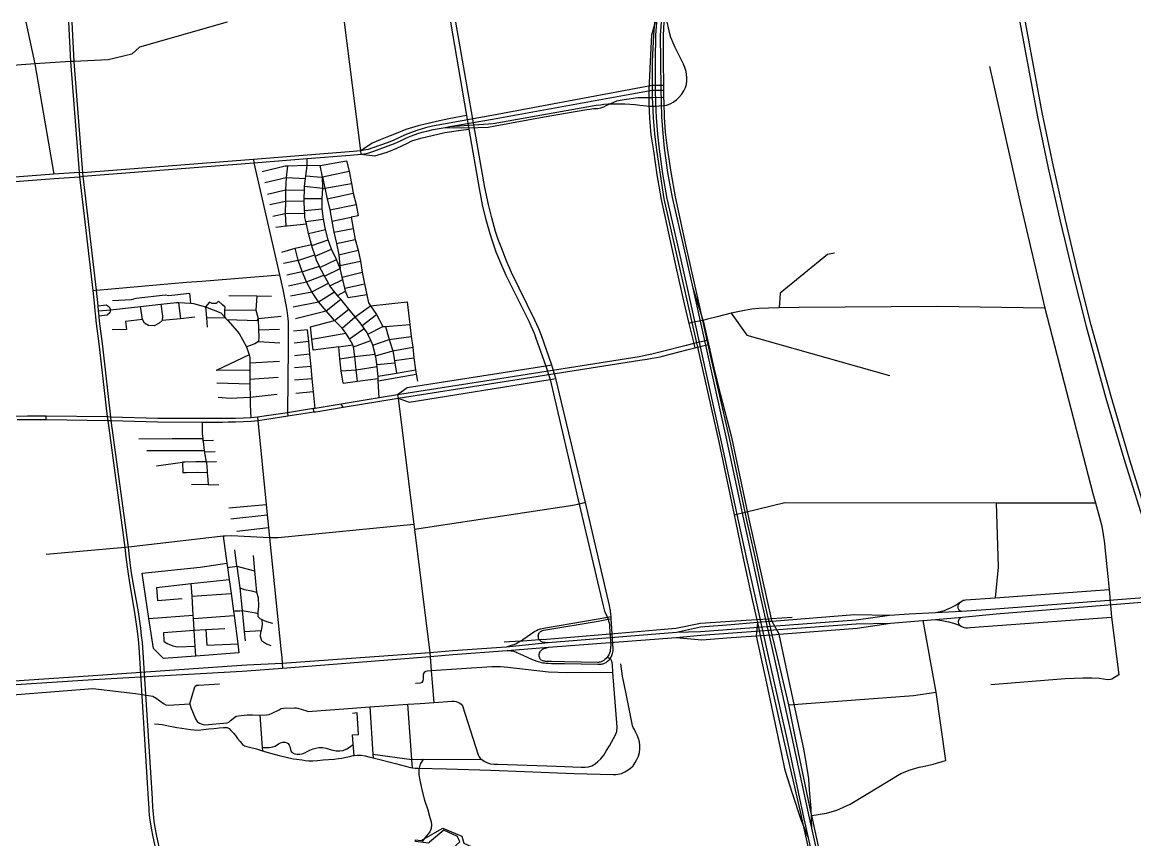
# Model space of a CAD drawing. Header units: inches. Extents: x 13425740 to 13433220, y 3664371 to 3668871.
# Drawn here: x 13428826 to 13431708, y 3666752 to 3668871 of the extents above; entities that cross this region are included whole.
import ezdxf

# ---------------------------------------------------------------- set-up
doc = ezdxf.new("R2010")
doc.units = ezdxf.units.IN
doc.header["$MEASUREMENT"] = 0

msp = doc.modelspace()

# ---------------------------------------------------------------- linework, layer by layer
for points in [[(13428835.9, 3668870.6), (13428858.7, 3668763.1), (13428908, 3668476.9)], [(13428946.2, 3668870.6), (13428951.6, 3668768.5), (13428973.5, 3668481.5), (13428974.3, 3668470.1)], [(13428984.5, 3668471.7), (13428983.7, 3668480.8), (13428960.7, 3668769.1), (13428955.4, 3668870.6)], [(13429357.4, 3668870.6), (13429130.4, 3668805.7), (13429110.4, 3668788.1), (13429049.2, 3668773.4), (13428960.7, 3668769.1)], [(13429704.5, 3668528.6), (13429703.3, 3668537.1), (13429661.5, 3668870.6)], [(13429935.5, 3668870.6), (13429977, 3668629.3), (13429983.2, 3668593.6), (13430009.7, 3668439.7), (13430018.7, 3668393.6), (13430027.1, 3668359.7), (13430037.5, 3668323.1), (13430043.3, 3668304.6), (13430053.4, 3668275.8), (13430065, 3668247.2), (13430079.3, 3668215.5), (13430139.7, 3668094), (13430144, 3668084.4), (13430148.3, 3668074.1), (13430152, 3668064.7), (13430155.8, 3668054.6), (13430182.3, 3667979.4), (13430193.5, 3667944.9), (13430269, 3667622.2), (13430330.8, 3667358.9), (13430333.6, 3667347.9), (13430334.9, 3667344.3), (13430336.2, 3667341.2), (13430342.2, 3667328.2)], [(13430351.6, 3667329.7), (13430351, 3667338.6), (13430350.5, 3667343.1), (13430349.9, 3667346.3), (13430349.4, 3667349.2), (13430347.2, 3667359.4), (13430285.3, 3667626.6), (13430208.6, 3667947.5), (13430198.1, 3667981.7), (13430171, 3668058.9), (13430164.1, 3668075.9), (13430153.7, 3668098.5), (13430093.7, 3668221.9), (13430079.9, 3668253.9), (13430069.3, 3668281.9), (13430059.2, 3668307.9), (13430052.5, 3668328.8), (13430042.5, 3668364.2), (13430034.1, 3668398.7), (13430024.8, 3668442.1), (13429949.2, 3668870.6)], [(13430465.7, 3668870.6), (13430456.4, 3668837.3)], [(13430463.9, 3668870.6), (13430461.8, 3668837.4), (13430458.4, 3668769.4), (13430458.1, 3668706.7), (13430458.1, 3668694.8), (13430458.4, 3668675.7), (13430458.7, 3668659.8), (13430460.5, 3668623.3), (13430464.4, 3668581.1), (13430469.6, 3668539.2), (13430478.8, 3668476.5), (13430488.2, 3668413.4), (13430549.5, 3668142.8), (13430561, 3668092.3), (13430572.8, 3668040.1), (13430575.1, 3668028.9), (13430581.1, 3668002.3), (13430630.4, 3667783.8), (13430670.6, 3667594), (13430674.6, 3667574), (13430694.4, 3667477.6), (13430717.2, 3667374.9), (13430729.1, 3667322.2), (13430730.7, 3667315.2), (13430737.8, 3667281.9), (13430751.9, 3667218.9), (13430798.5, 3667012.2), (13430842.7, 3666818), (13430844.5, 3666809.6)], [(13430469.5, 3668870.6), (13430467, 3668837.4), (13430465.4, 3668772.1), (13430465.5, 3668696.7), (13430466.6, 3668662.2), (13430468.2, 3668623.9), (13430471.7, 3668581), (13430476.1, 3668541.7), (13430484.9, 3668477.5), (13430496.1, 3668414.1), (13430526, 3668282), (13430549.9, 3668178.4), (13430636.6, 3667783.8), (13430682, 3667575.1), (13430702.2, 3667480.5), (13430725.3, 3667376.9), (13430759.8, 3667220.1), (13430806.6, 3667014), (13430851.2, 3666806.4), (13430861.8, 3666757), (13430968.7, 3666276.9), (13431037.5, 3665960.3), (13431098.4, 3665655.9)], [(13431109.5, 3665658.8), (13430991.9, 3666242.6), (13430984.2, 3666277.4), (13430871.8, 3666782.2), (13430865.8, 3666809.6), (13430820.3, 3667017.2), (13430774.9, 3667223.5), (13430739.4, 3667380), (13430716.9, 3667483.4), (13430696.6, 3667578.8), (13430651.6, 3667788.3), (13430564.2, 3668181.4), (13430540.5, 3668285.4), (13430510.3, 3668416.8), (13430498.8, 3668481), (13430490.2, 3668544.3), (13430486.6, 3668582.3), (13430483.4, 3668625.8), (13430482.4, 3668663.2), (13430481.4, 3668697.1), (13430480.5, 3668770.9), (13430480, 3668837.5), (13430482.1, 3668870.6)], [(13430871.2, 3666815.5), (13430870.5, 3666817.4), (13430828.1, 3667019.6), (13430812.1, 3667101.7), (13430782.3, 3667226), (13430769, 3667283.8), (13430761.1, 3667317.6), (13430759.6, 3667324.2), (13430746.8, 3667381.4), (13430724.6, 3667485.3), (13430703.5, 3667580.3), (13430699.3, 3667600.8), (13430659, 3667789.5), (13430609.4, 3668007.6), (13430603.1, 3668035.2), (13430600.5, 3668046.2), (13430588.9, 3668098.2), (13430577.7, 3668148.6), (13430547.2, 3668286.5), (13430518.5, 3668418.3), (13430507.2, 3668482), (13430497.6, 3668544.7), (13430492.6, 3668585.9), (13430490.3, 3668624.6), (13430488.7, 3668663.7), (13430488.6, 3668676.6), (13430488.4, 3668695), (13430488.2, 3668707), (13430487.3, 3668771), (13430487.5, 3668837.5), (13430489.1, 3668870.6)], [(13430547.2, 3668734.9), (13430545.9, 3668743), (13430542.7, 3668753.7), (13430539.4, 3668762.2), (13430517.8, 3668805.4), (13430512.1, 3668817.5), (13430506.6, 3668831.1), (13430502.6, 3668844), (13430499.1, 3668860), (13430497.2, 3668870.6)], [(13431410.5, 3668870.6), (13431455.7, 3668625.8)], [(13431468.4, 3668636.3), (13431424.9, 3668870.6)], [(13430456.4, 3668837.3), (13430452.9, 3668769.1), (13430449.6, 3668694.6), (13430449.4, 3668658.3), (13430450.8, 3668622), (13430454.9, 3668579), (13430461.1, 3668537.7), (13430469.9, 3668474.8), (13430481.1, 3668411.5), (13430519.7, 3668236.6)], [(13428960.7, 3668769.1), (13428951.6, 3668768.5), (13428858.7, 3668763.1), (13428468.1, 3668733.1), (13428171.3, 3668710.3), (13428100.5, 3668704.8), (13428033.9, 3668699.7), (13427741.3, 3668674.1), (13427731.9, 3668673.3)], [(13431331.6, 3668755.5), (13431412.4, 3668399.6), (13431475.2, 3668129.7), (13431599.8, 3667649.6), (13431606.3, 3667625.2), (13431614.1, 3667596.6)], [(13429933.9, 3668600.4), (13430046.2, 3668608.5), (13430313.3, 3668655.3), (13430324.1, 3668656.9), (13430332.5, 3668658), (13430344.3, 3668659.1), (13430357.8, 3668659.5), (13430369.7, 3668659.4), (13430387.5, 3668658.8), (13430400.9, 3668658), (13430413.9, 3668657.3), (13430426.3, 3668655.8), (13430443.1, 3668653.8), (13430452, 3668653.2), (13430460.4, 3668653), (13430468.2, 3668653.3), (13430476.1, 3668653.6), (13430487, 3668654.5), (13430495, 3668655.9), (13430500.5, 3668657.4), (13430506.2, 3668660.1), (13430512.4, 3668663.6), (13430520.6, 3668669.6), (13430527.5, 3668675.6), (13430533.6, 3668683), (13430540.3, 3668692.7), (13430544.2, 3668701.2), (13430546.5, 3668709.4), (13430547.7, 3668718.9), (13430548, 3668727.6), (13430547.2, 3668734.9)], [(13430402.8, 3668696.7), (13430042.3, 3668629.2), (13429932.3, 3668609.1), (13429889.1, 3668600.9), (13429870.5, 3668596.6), (13429860.1, 3668593.8), (13429848.6, 3668590.2), (13429831.8, 3668584.4)], [(13430488.2, 3668707), (13430458.1, 3668706.7), (13430402.8, 3668696.7)], [(13430405.2, 3668685.5), (13430458.1, 3668694.8), (13430488.4, 3668695)], [(13429921.9, 3668598.1), (13429933.9, 3668600.4), (13430044.2, 3668619.2), (13430405.2, 3668685.5)], [(13430288.6, 3668644.3), (13430296.2, 3668645.6), (13430301.7, 3668646.4), (13430306.9, 3668646.8), (13430313.1, 3668646.8), (13430317.7, 3668647.2), (13430324.8, 3668648.8), (13430332.6, 3668651.3), (13430338.8, 3668654.5), (13430358.7, 3668663.9), (13430366.5, 3668666.7), (13430375.2, 3668668.7), (13430385.2, 3668670.3), (13430421.2, 3668675.8), (13430430.2, 3668676), (13430437.8, 3668675.2), (13430458.4, 3668675.7), (13430488.6, 3668676.6)], [(13429977, 3668629.3), (13429931.3, 3668620.2), (13429899.6, 3668613.4), (13429852, 3668602.6), (13429820.2, 3668593), (13429794.9, 3668582.7), (13429779.3, 3668575.9), (13429753.7, 3668565.8), (13429733, 3668557.2), (13429703.3, 3668537.1)], [(13429921.9, 3668598.1), (13429964.8, 3668596.9), (13430006.8, 3668597.5), (13430033.3, 3668599.1), (13430051.2, 3668602), (13430178.1, 3668625.3), (13430288.6, 3668644.3)], [(13431852, 3667263.2), (13431800.1, 3667411.1), (13431750.2, 3667557.7), (13431694.9, 3667735.8), (13431646.6, 3667901), (13431595, 3668086.1), (13431560.9, 3668223.3), (13431528.3, 3668359), (13431497.3, 3668496.9), (13431468.4, 3668636.3)], [(13431455.7, 3668625.8), (13431483.9, 3668492.8), (13431514.6, 3668355.4), (13431547.5, 3668219), (13431582.3, 3668082), (13431633.4, 3667896.9), (13431682.3, 3667731.7), (13431738.1, 3667553.7), (13431785.4, 3667409.5), (13431838.9, 3667258.7)], [(13429831.8, 3668584.4), (13429818.5, 3668579), (13429802.1, 3668571.3), (13429787.3, 3668564.6), (13429771.5, 3668558.3), (13429734.9, 3668545.2), (13429722.3, 3668541.2), (13429716.3, 3668539.6), (13429703.3, 3668537.1)], [(13429704.5, 3668528.6), (13429740, 3668524.3), (13429771.6, 3668534.2), (13429796.6, 3668544.4), (13429823.9, 3668557.7), (13429835.2, 3668563), (13429858.7, 3668570.4), (13429921.2, 3668584.9), (13429962.4, 3668591), (13429983.2, 3668593.6)], [(13429704.5, 3668528.6), (13429711.8, 3668529.6), (13429717.6, 3668530.6), (13429723.9, 3668532.4), (13429737.1, 3668536.6), (13429774.6, 3668550.1), (13429790.7, 3668556.5), (13429805.8, 3668563.3), (13429822, 3668571), (13429834.9, 3668576.2)], [(13429834.9, 3668576.2), (13429851.3, 3668581.9), (13429862.5, 3668585.4), (13429874.2, 3668588.5), (13429891, 3668592.3), (13429921.9, 3668598.1)], [(13429703.3, 3668537.1), (13429672.8, 3668534.7), (13429564.2, 3668526.4), (13429425.4, 3668514.9), (13428983.7, 3668480.8)], [(13428984.5, 3668471.7), (13429426, 3668506.5), (13429564.5, 3668517.4), (13429675.8, 3668526.2), (13429704.5, 3668528.6)], [(13429425.4, 3668514.9), (13429426, 3668506.5), (13429492.5, 3668216.4), (13429501, 3668178.4), (13429509.1, 3668138.5), (13429511.7, 3668124), (13429513.5, 3668110.3), (13429514.3, 3668102.7), (13429514.9, 3668093.6), (13429515.4, 3668082.4), (13429515.4, 3668070.9), (13429515.2, 3668028.9), (13429513.2, 3667858.8), (13429514.4, 3667850.5)], [(13429751.2, 3667897.2), (13429748.7, 3667941.3), (13429748.3, 3667947.5), (13429747.9, 3667953.2), (13429747.5, 3667959.9), (13429745.4, 3667978.9), (13429744.9, 3667983.5), (13429743.3, 3667998.9), (13429741.3, 3668006.5), (13429740.3, 3668010.2), (13429734.1, 3668033.7), (13429732.9, 3668038.4), (13429729.1, 3668046.4), (13429721.6, 3668062.4), (13429719.9, 3668065.9), (13429712.1, 3668077), (13429706.8, 3668084.5), (13429701.2, 3668092.4), (13429688.9, 3668107.1), (13429672.1, 3668127.3), (13429651.2, 3668152.9), (13429646.6, 3668158.4), (13429643.4, 3668162.4), (13429635.3, 3668172.3), (13429625.3, 3668184.4), (13429623.5, 3668187.7), (13429619.5, 3668194.8), (13429609.7, 3668212.3), (13429607.9, 3668215.6), (13429605.5, 3668219.8), (13429597.6, 3668235.4), (13429596.2, 3668238.2), (13429589.4, 3668251.5), (13429585.2, 3668264.3), (13429584, 3668267.7), (13429577.5, 3668287.4), (13429576.3, 3668291.8), (13429575.6, 3668294.5), (13429568.2, 3668323.1), (13429567.1, 3668327.4), (13429562.4, 3668348), (13429561.1, 3668354.1), (13429558.7, 3668364.3), (13429558, 3668376.3), (13429557.6, 3668383.1), (13429556.2, 3668407.5), (13429556.4, 3668413.6), (13429557.3, 3668435.5), (13429557.7, 3668445.9), (13429560.1, 3668465.5), (13429561, 3668472.8), (13429562.4, 3668484.4), (13429564.5, 3668500), (13429564.5, 3668517.4)], [(13429448, 3668483.7), (13429507.8, 3668498.4), (13429513.5, 3668498.6)], [(13429513.5, 3668498.6), (13429509.9, 3668468.3), (13429508.3, 3668436.1), (13429508.3, 3668406.9), (13429507.3, 3668374.7), (13429509.2, 3668342.8)], [(13429513.5, 3668498.6), (13429564.5, 3668500), (13429597.7, 3668499.5)], [(13429597.7, 3668499.5), (13429666.7, 3668511.8)], [(13429718.8, 3668164.3), (13429670.7, 3668156.2), (13429663.4, 3668173.9), (13429661.6, 3668181.9), (13429656.4, 3668204), (13429655, 3668210.1), (13429649.9, 3668232.4), (13429640.3, 3668256), (13429627.8, 3668282.8), (13429619, 3668306.7), (13429611.8, 3668333.6), (13429606.3, 3668360.2), (13429603.5, 3668387.2), (13429603.2, 3668413.7), (13429604.7, 3668440.6), (13429603.9, 3668469.8), (13429597.7, 3668499.5)], [(13429666.7, 3668511.8), (13429672.9, 3668484.4), (13429679.1, 3668453.2), (13429683.9, 3668427.3), (13429690.9, 3668398.3), (13429696.7, 3668368.8), (13429678.3, 3668365.6), (13429683.2, 3668336.1), (13429688.9, 3668307.5), (13429696.4, 3668280), (13429702.5, 3668251.7), (13429707.1, 3668223.3), (13429713.3, 3668192.9), (13429718.8, 3668164.3)], [(13428983.7, 3668480.8), (13428973.5, 3668481.5), (13428908, 3668476.9), (13428592.1, 3668453), (13428492.5, 3668444.8), (13428354.7, 3668434.3), (13428335.1, 3668433.6), (13428316.3, 3668433), (13428303, 3668432.8), (13428277.7, 3668432.6), (13428255.7, 3668432.8), (13428194.2, 3668433.9), (13428095.3, 3668436.2)], [(13428096.8, 3668424.8), (13428194, 3668422.5), (13428255.5, 3668421.4), (13428277.7, 3668421.2), (13428303.1, 3668421.4), (13428316.6, 3668421.6), (13428335.5, 3668422.2), (13428355.4, 3668422.9), (13428493.4, 3668433.5), (13428593, 3668441.6), (13428908.8, 3668465.5), (13428974.3, 3668470.1), (13428984.5, 3668471.7)], [(13428974.3, 3668470.1), (13428988.3, 3668353.3)], [(13428997.9, 3668354.4), (13428984.5, 3668471.7)], [(13429454.8, 3668455.6), (13429509.9, 3668468.3), (13429560.1, 3668465.5)], [(13429561, 3668472.8), (13429601.9, 3668469.3), (13429603.9, 3668469.8), (13429672.9, 3668484.4)], [(13429603.9, 3668469.8), (13429610.3, 3668440.7), (13429616.1, 3668412.8), (13429623.1, 3668384.2), (13429628.1, 3668355.1), (13429633.3, 3668327), (13429640.3, 3668297.1), (13429646, 3668268.2), (13429649.4, 3668240.7), (13429649.9, 3668232.4)], [(13429461.5, 3668424.9), (13429508.3, 3668436.1), (13429557.3, 3668435.5)], [(13429557.7, 3668445.9), (13429604.7, 3668440.6), (13429607.6, 3668440.2), (13429610.3, 3668440.7), (13429679.1, 3668453.2)], [(13429616.1, 3668412.8), (13429683.9, 3668427.3)], [(13429467.8, 3668398.4), (13429508.3, 3668406.9), (13429556.2, 3668407.5)], [(13429556.4, 3668413.6), (13429603.2, 3668413.7)], [(13429623.1, 3668384.2), (13429690.9, 3668398.3)], [(13429475.6, 3668368.2), (13429507.3, 3668374.7), (13429558, 3668376.3)], [(13429557.6, 3668383.1), (13429603.5, 3668387.2)], [(13428988.3, 3668353.3), (13428993.3, 3668308.3)], [(13429002.8, 3668309.3), (13428997.9, 3668354.4)], [(13429483.4, 3668339.7), (13429509.2, 3668342.8)], [(13429509.2, 3668342.8), (13429513, 3668343), (13429562.4, 3668348)], [(13429561.1, 3668354.1), (13429606.3, 3668360.2)], [(13429628.1, 3668355.1), (13429678.3, 3668365.6)], [(13429568.2, 3668323.1), (13429611.8, 3668333.6)], [(13429633.3, 3668327), (13429683.2, 3668336.1)], [(13428993.3, 3668308.3), (13429009.5, 3668175.6), (13429013.5, 3668135.3), (13429014.8, 3668121.9), (13429016.1, 3668108.3), (13429017.3, 3668096.7), (13429025, 3668037.4), (13429026.9, 3668022.4), (13429046.4, 3667848), (13429047.7, 3667838.7)], [(13429056.9, 3667838.6), (13429055.6, 3667847.7), (13429036.1, 3668023.5), (13429034.4, 3668038.1), (13429026.7, 3668096.1), (13429025.3, 3668109.3), (13429024, 3668122.8), (13429022.7, 3668136.2), (13429018.7, 3668176.6), (13429002.8, 3668309.3)], [(13429498.4, 3668275.2), (13429533.1, 3668284.8)], [(13429533.1, 3668284.8), (13429575.6, 3668294.5)], [(13429694.7, 3667940.4), (13429690.9, 3667970.2), (13429687.5, 3668004.3), (13429684.6, 3668029.5), (13429683, 3668034.7), (13429674.2, 3668050.3), (13429664.8, 3668065.4), (13429655.4, 3668077.9), (13429635.2, 3668097.6), (13429613.3, 3668123.1), (13429594.1, 3668146), (13429576.9, 3668172.5), (13429562.4, 3668198), (13429551.5, 3668225.1), (13429540.8, 3668253.8), (13429533.1, 3668284.8)], [(13429576.3, 3668291.8), (13429619, 3668306.7)], [(13429640.3, 3668297.1), (13429688.9, 3668307.5)], [(13429503.1, 3668246.1), (13429540.8, 3668253.8), (13429545.8, 3668254.6), (13429584, 3668267.7)], [(13429585.2, 3668264.3), (13429627.8, 3668282.8)], [(13429597.6, 3668235.4), (13429640.3, 3668256)], [(13429646, 3668268.2), (13429696.4, 3668280)], [(13430930, 3668272.1), (13430912.1, 3668268.5), (13430789.6, 3668168.8), (13430787.3, 3668130.7)], [(13429511.4, 3668215.9), (13429551.5, 3668225.1), (13429556.7, 3668226), (13429596.2, 3668238.2)], [(13429609.7, 3668212.3), (13429649.9, 3668232.4)], [(13429649.4, 3668240.7), (13429702.5, 3668251.7)], [(13430519.7, 3668236.6), (13430541.3, 3668141.3), (13430552.9, 3668090.3), (13430565.9, 3668038.6), (13430568.4, 3668027.3)], [(13429009.5, 3668175.6), (13429018.7, 3668176.6), (13429251.9, 3668196.8)], [(13429251.9, 3668196.8), (13429291.8, 3668199.6)], [(13429291.8, 3668199.6), (13429492.5, 3668216.4)], [(13429516.1, 3668187.3), (13429562.4, 3668198), (13429607.9, 3668215.6)], [(13429623.5, 3668187.7), (13429656.4, 3668204)], [(13429655, 3668210.1), (13429707.1, 3668223.3)], [(13429059.8, 3668149.5), (13429109.7, 3668151.8), (13429121.4, 3668155.7), (13429196.2, 3668164), (13429206.1, 3668162.2), (13429259.9, 3668168.2), (13429262.5, 3668142.4)], [(13429521.3, 3668161.3), (13429576.9, 3668172.5), (13429619.5, 3668194.8)], [(13429528.1, 3668132.8), (13429594.1, 3668146), (13429635.3, 3668172.3)], [(13429643.4, 3668162.4), (13429663.4, 3668173.9)], [(13429661.6, 3668181.9), (13429713.3, 3668192.9)], [(13430709.6, 3667583.3), (13430665, 3667791.2), (13430635.4, 3667907.8), (13430618.4, 3667975), (13430592.7, 3668090), (13430564.2, 3668181.4)], [(13429024, 3668122.8), (13429055.1, 3668125.4), (13429133, 3668134), (13429185.3, 3668139.8), (13429226.2, 3668144.3), (13429231.3, 3668144.1), (13429262.5, 3668142.4), (13429270.4, 3668142)], [(13429185.3, 3668139.8), (13429189.7, 3668108.7), (13429188.9, 3668098), (13429181.1, 3668090.7), (13429168.1, 3668084.2), (13429153.6, 3668084.8), (13429142.9, 3668090.7), (13429137.5, 3668100.1), (13429133, 3668134)], [(13429231.3, 3668144.1), (13429236, 3668102.4)], [(13429270.4, 3668142), (13429301.5, 3668133.6)], [(13429351, 3668106.7), (13429351.5, 3668125.6), (13429351.8, 3668132.6), (13429344.9, 3668138.1), (13429334.6, 3668147.7), (13429328.4, 3668142.2), (13429318.2, 3668142.2), (13429311.3, 3668145.6), (13429301.5, 3668133.6)], [(13429361.6, 3668162.9), (13429434.1, 3668161.5), (13429472, 3668160.8)], [(13429434.1, 3668161.5), (13429431.4, 3668125)], [(13429533.8, 3668103.1), (13429613.3, 3668123.1), (13429651.2, 3668152.9)], [(13429718.8, 3668164.3), (13429723.6, 3668144), (13429728.2, 3668135.7), (13429744.3, 3668113.6), (13429760.7, 3668082.1), (13429767.4, 3668082.6), (13429776.8, 3668048.6), (13429785.9, 3668019), (13429790.6, 3667994.3), (13429791.6, 3667988.5), (13429795.8, 3667961.6)], [(13429728.2, 3668135.7), (13429823.3, 3668146.6)], [(13429823.3, 3668146.6), (13429830.6, 3668087.3), (13429833.7, 3668056.1), (13429838.4, 3668028.6), (13429841, 3668001), (13429845.2, 3667970.4), (13429846.7, 3667958.4), (13429850.6, 3667940.5)], [(13429022.7, 3668136.2), (13429043.9, 3668138), (13429051.2, 3668132.8), (13429055.1, 3668125.4), (13429053.3, 3668117.8), (13429046.8, 3668111.3), (13429025.3, 3668109.3)], [(13429301.5, 3668133.6), (13429340.9, 3668118.1), (13429351, 3668106.7), (13429353.2, 3668104.2), (13429356.4, 3668100.8), (13429360, 3668096.6), (13429388.7, 3668064.3), (13429407.5, 3668029.4), (13429414.5, 3668008.7), (13429416.1, 3668002.2), (13429416.1, 3667988.5), (13429416.1, 3667968.8), (13429416.1, 3667944.9), (13429416.2, 3667933), (13429416.5, 3667898), (13429416.6, 3667880), (13429418.7, 3667845.8)], [(13429301.5, 3668133.6), (13429303.5, 3668104.3), (13429305.1, 3668080.6)], [(13429351.5, 3668125.6), (13429431.4, 3668125)], [(13429431.4, 3668125), (13429437.4, 3668102.9), (13429438.5, 3668073.4), (13429439.2, 3668055.4), (13429438.6, 3668043.5), (13429428.5, 3668037.2), (13429407.5, 3668029.4)], [(13429572.8, 3668081), (13429635.2, 3668097.6), (13429672.1, 3668127.3)], [(13429688.9, 3668107.1), (13429728.2, 3668135.7)], [(13429706.8, 3668084.5), (13429744.3, 3668113.6)], [(13431475.2, 3668129.7), (13431196.1, 3668133.8), (13430839, 3668131.4), (13430787.3, 3668130.7), (13430759.5, 3668130.1), (13430734.6, 3668129.1), (13430716.3, 3668127), (13430697.2, 3668123.6), (13430663, 3668116.6), (13430626, 3668107.2), (13430601.4, 3668101.3), (13430588.9, 3668098.2), (13430561, 3668092.3), (13430552.9, 3668090.3)], [(13430663, 3668116.6), (13430703.1, 3668060.1), (13431072.7, 3667955)], [(13429137.5, 3668100.1), (13429094.1, 3668095.4), (13429096.7, 3668074.6), (13429059.5, 3668073.6)], [(13429273.7, 3668106.6), (13429236, 3668102.4), (13429188.9, 3668098)], [(13429353.2, 3668104.2), (13429303.5, 3668104.3)], [(13429356.4, 3668100.8), (13429434.6, 3668098), (13429437.4, 3668102.9), (13429497.4, 3668108.9)], [(13429655.4, 3668077.9), (13429688.9, 3668107.1)], [(13429721.6, 3668062.4), (13429760.7, 3668082.1)], [(13429767.4, 3668082.6), (13429830.6, 3668087.3)], [(13429438.5, 3668073.4), (13429492.9, 3668075.7)], [(13429585.2, 3667870.2), (13429581, 3667912.9), (13429577.5, 3667946.4), (13429574.4, 3667978.7), (13429571.4, 3668010.6), (13429568.3, 3668043.5), (13429565.5, 3668074), (13429529.4, 3668070.5)], [(13429657.5, 3667935.4), (13429652.3, 3667967.7), (13429648.7, 3667998.9), (13429646.6, 3668029.5), (13429580, 3668020.8), (13429576.9, 3668049.8), (13429572.8, 3668081)], [(13429576.9, 3668049.8), (13429664.8, 3668065.4)], [(13429674.2, 3668050.3), (13429712.1, 3668077)], [(13429776.8, 3668048.6), (13429833.7, 3668056.1)], [(13429438.6, 3668043.5), (13429493.2, 3668040.2)], [(13429568.3, 3668043.5), (13429530.5, 3668039.3)], [(13429646.6, 3668029.5), (13429683, 3668034.7)], [(13429684.6, 3668029.5), (13429729.1, 3668046.4)], [(13429734.1, 3668033.7), (13429776.8, 3668048.6)], [(13429785.9, 3668019), (13429838.4, 3668028.6)], [(13430600.5, 3668046.2), (13430572.8, 3668040.1), (13430565.9, 3668038.6), (13430545.7, 3668033.3), (13430484.5, 3668017.3), (13430456.9, 3668010.6), (13430440.2, 3668007), (13430424.6, 3668003.7)], [(13430426.1, 3667995), (13430444.8, 3667997.6), (13430458.3, 3667999.9), (13430469.3, 3668002), (13430478.4, 3668004), (13430488.3, 3668006.4), (13430548.2, 3668022), (13430568.4, 3668027.3), (13430575.1, 3668028.9), (13430603.1, 3668035.2)], [(13429414.5, 3668008.7), (13429328.8, 3667968.3)], [(13429571.4, 3668010.6), (13429531.5, 3668006.4)], [(13429648.7, 3667998.9), (13429687.5, 3668004.3), (13429740.3, 3668010.2)], [(13429741.3, 3668006.5), (13429785.9, 3668019)], [(13429790.6, 3667994.3), (13429841, 3668001)], [(13430424.6, 3668003.7), (13430051.8, 3667945)], [(13430053.2, 3667936.4), (13430426.1, 3667995)], [(13429416.1, 3667968.8), (13429328.8, 3667968.3)], [(13429416.1, 3667988.5), (13429492.4, 3667992.7)], [(13429574.4, 3667978.7), (13429531.5, 3667974.9)], [(13429652.3, 3667967.7), (13429690.9, 3667970.2), (13429745.4, 3667978.9)], [(13429744.9, 3667983.5), (13429791.6, 3667988.5)], [(13429795.8, 3667961.6), (13429845.2, 3667970.4)], [(13430198.1, 3667981.7), (13430182.3, 3667979.4), (13429823.4, 3667923.5), (13429798.4, 3667904.9)], [(13429489.6, 3667950.1), (13429416.1, 3667944.9)], [(13429577.5, 3667946.4), (13429531.2, 3667943.3)], [(13429657.5, 3667935.4), (13429694.7, 3667940.4)], [(13429694.7, 3667940.4), (13429748.3, 3667947.5)], [(13429747.9, 3667953.2), (13429795.8, 3667961.6)], [(13429748.7, 3667941.3), (13429846.7, 3667958.4)], [(13430051.8, 3667945), (13429798.4, 3667904.9)], [(13429799.8, 3667896.3), (13429828.5, 3667886), (13430193.5, 3667944.9), (13430208.6, 3667947.5)], [(13429416.2, 3667933), (13429330.5, 3667935.7)], [(13429581, 3667912.9), (13429535.3, 3667908.3)], [(13429799.8, 3667896.3), (13430053.2, 3667936.4)], [(13429486.9, 3667906.2), (13429416.5, 3667898), (13429364.8, 3667895.9), (13429333.9, 3667898)], [(13429798.4, 3667904.9), (13429751.2, 3667897.2), (13429652.5, 3667881.2), (13429585.2, 3667870.2), (13429580.7, 3667869.5), (13429513.2, 3667858.8), (13429458.8, 3667850.5), (13429435.5, 3667847.4), (13429418.7, 3667845.8), (13429399.6, 3667844.8), (13429378.6, 3667844.2), (13429359.5, 3667843.6), (13429345.3, 3667843.6)], [(13429345.3, 3667834.8), (13429359.7, 3667834.9), (13429378.8, 3667835.4), (13429399.9, 3667836), (13429419.3, 3667837), (13429436.5, 3667838.6), (13429460, 3667841.8), (13429514.4, 3667850.5), (13429582.1, 3667860.8), (13429586.6, 3667861.5), (13429657.6, 3667873.1), (13429752.6, 3667888.6), (13429799.8, 3667896.3)], [(13429657.6, 3667873.1), (13429652.5, 3667881.2)], [(13429798.4, 3667904.9), (13429799.8, 3667896.3)], [(13429799.8, 3667896.3), (13429840.4, 3667569.3), (13429842.3, 3667556.3), (13429882.3, 3667236.9)], [(13429582.1, 3667860.8), (13429580.7, 3667869.5)], [(13429055.6, 3667847.7), (13429046.4, 3667848), (13428888.7, 3667850.1), (13428887.1, 3667850.1), (13428839.6, 3667850.3), (13428809.9, 3667849.4)], [(13428812.9, 3667840.9), (13428839.7, 3667841.5), (13428887.1, 3667841.5), (13428888.8, 3667841.4), (13429047.7, 3667838.7), (13429056.9, 3667838.6)], [(13428888.8, 3667841.4), (13428888.7, 3667850.1)], [(13429047.7, 3667838.7), (13429092.4, 3667509.4), (13429094.8, 3667484.5), (13429099.5, 3667447.9), (13429104.3, 3667417.7), (13429117.6, 3667341.1), (13429123.2, 3667299.3), (13429125.7, 3667279.4), (13429127.6, 3667262.7), (13429129.2, 3667237.3)], [(13429292.1, 3667843.6), (13429177.4, 3667844.2), (13429055.6, 3667847.7)], [(13429139.9, 3667237.9), (13429137.7, 3667263.3), (13429135.7, 3667280.6), (13429133.2, 3667300.5), (13429127.4, 3667342.7), (13429113.4, 3667419.3), (13429108.6, 3667448.9), (13429103.9, 3667485.2), (13429101.7, 3667510.2), (13429056.9, 3667838.6)], [(13429056.9, 3667838.6), (13429177.3, 3667835.4), (13429292.1, 3667834.8)], [(13429345.3, 3667843.6), (13429292.1, 3667843.6)], [(13429292.1, 3667834.8), (13429292.6, 3667806.2), (13429294, 3667791.3), (13429294.5, 3667786.7), (13429294.7, 3667784)], [(13429292.1, 3667834.8), (13429345.3, 3667834.8)], [(13429435.5, 3667847.4), (13429436.5, 3667838.6), (13429458.3, 3667621.5), (13429461, 3667594.4), (13429464.3, 3667561.4), (13429467.2, 3667534.4), (13429497.4, 3667238.6)], [(13429294, 3667791.3), (13429280.8, 3667791.3), (13429215, 3667791), (13429128.6, 3667790.4)], [(13429294.5, 3667786.7), (13429321.8, 3667787.7)], [(13429294.7, 3667784), (13429297.9, 3667760.6), (13429298.4, 3667757.3), (13429298.9, 3667754), (13429302.8, 3667732), (13429303.4, 3667729), (13429305.4, 3667708.3), (13429305.8, 3667703.2), (13429307.3, 3667685.5), (13429308.3, 3667672.4), (13429335.9, 3667672.7)], [(13429149.4, 3667761.2), (13429297.9, 3667760.6)], [(13429298.4, 3667757.3), (13429326.1, 3667758)], [(13429173.8, 3667720.9), (13429241.9, 3667731.1)], [(13429302.8, 3667732), (13429275.7, 3667731.9), (13429247.8, 3667731.1), (13429241.9, 3667731.1), (13429242.6, 3667702.9)], [(13429302.8, 3667732), (13429329.5, 3667732.4)], [(13429305.8, 3667703.2), (13429281.6, 3667704.4), (13429250.7, 3667703.5), (13429242.6, 3667702.9)], [(13429308.3, 3667672.4), (13429264.7, 3667672.8)], [(13429361.6, 3667612.1), (13429458.3, 3667621.5)], [(13430285.3, 3667626.6), (13430269, 3667622.2), (13430252.6, 3667618.9), (13429842.3, 3667556.3)], [(13430670.6, 3667594), (13430699.3, 3667600.8), (13430801.6, 3667626.6), (13431348.6, 3667625.7), (13431606.3, 3667625.2)], [(13431348.6, 3667625.7), (13431354, 3667458.8), (13431346.1, 3667379.4)], [(13429366.3, 3667583.6), (13429461, 3667594.4)], [(13431614.1, 3667596.6), (13431621.8, 3667568), (13431625.2, 3667549.7), (13431627.3, 3667537.3), (13431628.6, 3667527.2), (13431641.7, 3667400.5)], [(13429840.4, 3667569.3), (13429489, 3667534.5), (13429467.2, 3667534.4), (13429368.1, 3667539.7)], [(13430768.7, 3667317.9), (13430767.2, 3667324.7), (13430709.6, 3667583.3)], [(13429351.7, 3667538.8), (13429347.2, 3667538.6), (13429101.7, 3667510.2), (13429092.4, 3667509.4), (13428888.3, 3667491.4)], [(13429347.2, 3667538.6), (13429356.2, 3667469.3)], [(13429368.1, 3667539.7), (13429351.7, 3667538.8)], [(13429382.6, 3667552.2), (13429464.3, 3667561.4)], [(13429377.1, 3667460.4), (13429382, 3667460.9), (13429376.8, 3667503.4)], [(13429424.5, 3667489.3), (13429427.6, 3667449.3), (13429433.1, 3667393.6), (13429437.1, 3667380.3), (13429438.7, 3667357.6), (13429436.5, 3667341.8), (13429436.5, 3667338.6), (13429436.5, 3667330.5)], [(13429387.3, 3667236.8), (13429275.9, 3667228.3), (13429192.7, 3667222), (13429166.2, 3667248.3), (13429154.6, 3667326), (13429137.4, 3667443.2), (13429286.9, 3667459), (13429356.2, 3667469.3)], [(13429356.2, 3667469.3), (13429357.9, 3667458.2), (13429362.7, 3667426.4), (13429367.6, 3667390.8), (13429374, 3667345.1), (13429375.6, 3667333.7), (13429384.5, 3667260.4), (13429387.3, 3667236.8)], [(13429356.2, 3667469.3), (13429357.9, 3667458.2), (13429363, 3667458.8)], [(13429363, 3667458.8), (13429377.1, 3667460.4)], [(13429382, 3667460.9), (13429389.6, 3667405.2), (13429395.7, 3667346.2), (13429400.8, 3667292.4), (13429403.4, 3667268.2)], [(13429382, 3667460.9), (13429427.6, 3667449.3)], [(13429263.9, 3667416.3), (13429362.7, 3667426.4)], [(13432353.6, 3667421.2), (13431856.1, 3667388.4), (13431765.6, 3667382.1), (13431347.1, 3667349.8)], [(13429174, 3667405.7), (13429263.9, 3667416.3)], [(13429174, 3667405.7), (13429176.4, 3667372.1), (13429240.9, 3667377.6)], [(13429275.9, 3667228.3), (13429274.2, 3667254.2), (13429271.6, 3667295.9), (13429269.7, 3667325.8), (13429269.2, 3667334.3), (13429266.3, 3667383.8), (13429263.9, 3667416.3)], [(13429266.3, 3667383.8), (13429367.6, 3667390.8)], [(13429389.6, 3667405.2), (13429402.3, 3667400.7), (13429420.5, 3667397.1), (13429433.1, 3667393.6)], [(13431256.3, 3667368), (13431259.9, 3667370.9), (13431263.5, 3667372.8), (13431266.4, 3667373.5), (13431269.6, 3667373.9), (13431346.1, 3667379.4), (13431641.7, 3667400.5)], [(13431348.9, 3667338.2), (13431768.7, 3667371.8), (13431854.8, 3667378.7), (13432353.8, 3667409.3)], [(13431641.7, 3667400.5), (13431648.1, 3667329)], [(13431256.3, 3667368), (13431251.7, 3667364.6), (13431248.4, 3667362.3), (13431245.2, 3667360.4), (13431240.5, 3667357.6), (13431228, 3667351.6), (13431221.5, 3667348.6), (13431213.9, 3667345.9), (13431203.7, 3667343), (13431192.1, 3667340.8)], [(13431260.2, 3667343.6), (13431257.2, 3667344.6), (13431255, 3667345.9), (13431252.5, 3667348.8), (13431251, 3667352.1), (13431250.4, 3667355.8), (13431250.9, 3667359.5), (13431252.3, 3667362.9), (13431256.3, 3667368)], [(13429154.6, 3667326), (13429269.2, 3667334.3)], [(13429269.7, 3667325.8), (13429375.6, 3667333.7)], [(13429374, 3667345.1), (13429377.6, 3667345.3)], [(13429377.6, 3667345.3), (13429389.8, 3667346)], [(13429389.8, 3667346), (13429395.7, 3667346.2)], [(13429395.7, 3667346.2), (13429411.6, 3667344.1), (13429430.3, 3667340.4), (13429436.5, 3667338.6)], [(13431072.9, 3667333.9), (13430982.1, 3667335.5), (13430768.7, 3667317.9), (13430761.1, 3667317.6), (13430730.7, 3667315.2)], [(13431072.9, 3667333.9), (13430986.7, 3667321.6)], [(13431123.5, 3667337.2), (13431072.9, 3667333.9)], [(13431192.1, 3667340.8), (13431123.5, 3667337.2)], [(13431192, 3667322.7), (13431260.8, 3667329.5), (13431348.9, 3667338.2)], [(13431347.1, 3667349.8), (13431260.2, 3667343.6), (13431192.1, 3667340.8)], [(13429436.5, 3667330.5), (13429442.1, 3667325.5), (13429447, 3667323.5), (13429459.5, 3667318.3), (13429474.5, 3667314)], [(13429447, 3667323.5), (13429447.5, 3667309.4), (13429446.2, 3667299.7), (13429445, 3667294.4), (13429443.9, 3667289.8), (13429442.6, 3667279.8), (13429446.4, 3667268.7), (13429459.3, 3667259.7), (13429470.2, 3667255.6)], [(13430351.6, 3667329.7), (13430342.2, 3667328.2), (13430317.8, 3667323.7), (13430181.7, 3667300.8), (13430173.2, 3667298.9), (13430167.5, 3667297.7), (13430162.9, 3667296.2), (13430158.4, 3667294), (13430154.1, 3667291.6), (13430122.6, 3667270.5), (13430117.2, 3667267.1), (13430112.5, 3667264.2), (13430105.7, 3667260.4), (13430099.8, 3667257.8), (13430093.2, 3667255.4), (13430079.5, 3667251)], [(13430188.4, 3667262.6), (13430180.7, 3667263.2), (13430176.7, 3667263.8), (13430174.3, 3667264.4), (13430172, 3667265.3), (13430170.8, 3667265.9), (13430169.3, 3667266.9), (13430167.6, 3667268.4), (13430166.2, 3667270.1), (13430164.8, 3667272.3), (13430164, 3667274.1), (13430163.6, 3667275.7), (13430163.2, 3667278.3), (13430163, 3667280.8), (13430163.2, 3667283.3), (13430163.8, 3667285.5), (13430164.9, 3667288), (13430166, 3667289.6), (13430167.6, 3667291.3), (13430168.9, 3667292.3), (13430170.6, 3667293.3), (13430173.2, 3667294.4), (13430176.4, 3667295.3), (13430182.4, 3667296.2), (13430318.4, 3667319.1), (13430343.7, 3667323.8), (13430351.9, 3667324.9)], [(13430342.2, 3667328.2), (13430343.7, 3667323.8), (13430345.3, 3667319.1), (13430346.3, 3667314.8), (13430347.2, 3667310.1), (13430347.8, 3667305.4), (13430350.5, 3667267.4), (13430350.8, 3667263.2), (13430350.8, 3667259.2), (13430350.8, 3667255.5), (13430350.5, 3667251.7), (13430350.1, 3667248.7), (13430349.6, 3667245.2), (13430348.8, 3667240.1), (13430347.5, 3667235.5), (13430345.4, 3667231.2), (13430341.5, 3667225.7)], [(13430349.2, 3667221.5), (13430351.6, 3667225.4), (13430353.6, 3667229.5), (13430354.6, 3667232.2), (13430355.5, 3667235.1), (13430356.1, 3667238.4), (13430356.6, 3667241.6), (13430356.8, 3667244.3), (13430356.6, 3667247.1), (13430351.9, 3667324.9), (13430351.6, 3667329.7)], [(13430583.6, 3667312.5), (13430519, 3667299.7), (13430489.4, 3667296.9)], [(13430662.4, 3667309.3), (13430582.8, 3667303), (13430520.6, 3667289.4)], [(13430820.3, 3667328.3), (13430767.2, 3667324.7), (13430759.6, 3667324.2), (13430729.1, 3667322.2), (13430661.1, 3667317.7), (13430583.6, 3667312.5)], [(13430986.7, 3667321.6), (13430583.6, 3667291.4)], [(13430584.2, 3667282.5), (13430986.7, 3667312.3)], [(13430730.7, 3667315.2), (13430662.4, 3667309.3)], [(13430730.7, 3667315.2), (13430727.2, 3667281), (13430754.1, 3667158.1)], [(13430737.8, 3667281.9), (13430769, 3667283.8), (13430786.8, 3667285.1), (13430988.8, 3667300.4), (13431075.6, 3667313.6)], [(13430812.6, 3667163.2), (13430786.8, 3667285.1), (13430768.7, 3667317.9)], [(13430986.7, 3667312.3), (13431075.6, 3667313.6)], [(13431075.6, 3667313.6), (13431126.7, 3667318.1)], [(13431126.7, 3667318.1), (13431159.2, 3667320.4), (13431192, 3667322.7)], [(13431159.2, 3667320.4), (13431192.7, 3667135.1), (13431218.1, 3666958.1)], [(13431192, 3667322.7), (13431208.6, 3667320.5), (13431225.6, 3667317.1), (13431238.7, 3667313.4), (13431248.6, 3667309.8), (13431257.3, 3667306.1)], [(13431257.3, 3667306.1), (13431254.9, 3667308), (13431253.1, 3667310.3), (13431251.9, 3667313), (13431251.3, 3667315.9), (13431251.4, 3667318.9), (13431252.1, 3667321.8), (13431253.5, 3667324.4), (13431255.5, 3667326.7), (13431257.9, 3667328.4), (13431260.8, 3667329.5)], [(13431257.3, 3667306.1), (13431263.2, 3667303.2), (13431266.4, 3667302.3), (13431270.2, 3667301.8), (13431274.6, 3667301.7), (13431281.4, 3667302), (13431648.1, 3667329)], [(13431648.1, 3667329), (13431666.9, 3667179.6), (13431648.4, 3667168.5), (13431644.8, 3667167.4), (13431638.5, 3667166.8), (13431615.5, 3667170.3), (13431597, 3667171.5), (13431574.6, 3667171.2), (13431527.7, 3667169.4), (13431335.5, 3667153.6)], [(13429192.2, 3667289.8), (13429271.6, 3667295.9)], [(13429192.2, 3667289.8), (13429192.9, 3667266.8), (13429202.2, 3667261), (13429216.6, 3667254.8), (13429228.9, 3667252), (13429274.2, 3667254.2)], [(13429271.6, 3667295.9), (13429301.6, 3667297.3), (13429351, 3667299.7)], [(13429301.6, 3667297.3), (13429304.7, 3667256.2), (13429384.5, 3667260.4)], [(13429400.8, 3667292.4), (13429445, 3667294.4)], [(13430370.3, 3667287), (13430184.7, 3667271.2)], [(13430520.6, 3667289.4), (13430188.4, 3667262.6)], [(13430189.6, 3667251.2), (13430520.3, 3667276.6)], [(13430489.4, 3667296.9), (13430370.3, 3667287)], [(13430520.3, 3667276.6), (13430584.2, 3667282.5)], [(13430520.3, 3667276.6), (13430586.9, 3667270.2), (13430663, 3667276.2)], [(13430583.6, 3667291.4), (13430520.6, 3667289.4)], [(13430663, 3667276.2), (13430727.2, 3667281), (13430737.8, 3667281.9)], [(13430188.4, 3667262.6), (13430079.5, 3667251), (13429941.6, 3667241.9), (13429882.3, 3667236.9)], [(13429883, 3667227.5), (13429941.7, 3667232.2), (13430082.6, 3667242.8), (13430189.6, 3667251.2)], [(13430184.7, 3667271.2), (13430166.2, 3667270.1), (13430122.6, 3667267.4), (13430117.2, 3667267.1), (13430074.8, 3667264.8)], [(13430341.5, 3667225.7), (13430338.7, 3667222.4), (13430335.6, 3667219.4), (13430332.5, 3667216.9), (13430329.3, 3667215.1), (13430326.2, 3667213.8), (13430323.3, 3667212.9), (13430320.8, 3667212.4), (13430318.8, 3667212.1), (13430317.1, 3667212), (13430231.2, 3667213.8), (13430197, 3667214.1), (13430188.3, 3667214.3), (13430181.7, 3667214.7), (13430179.3, 3667214.9), (13430177.1, 3667215.3), (13430175, 3667215.7), (13430172.8, 3667216.7), (13430170.7, 3667218), (13430169, 3667219.5), (13430167.9, 3667221), (13430167, 3667222.7), (13430166.2, 3667225.4), (13430165.6, 3667228.3), (13430165.5, 3667230.1), (13430165.5, 3667232.5), (13430165.8, 3667234.6), (13430166.4, 3667236.9), (13430167.6, 3667239.7), (13430168.7, 3667241.2), (13430170.3, 3667243), (13430172.2, 3667244.7), (13430174.1, 3667245.9), (13430176.1, 3667247), (13430178.3, 3667248.1), (13430181.6, 3667249.2), (13430189.6, 3667251.2)], [(13429129.2, 3667237.3), (13429152.5, 3666857.8), (13429154, 3666834.3), (13429154.5, 3666826.7), (13429155.3, 3666818.3), (13429156.4, 3666808.3), (13429157.7, 3666799), (13429160.1, 3666782.5), (13429164.4, 3666759.9), (13429168.6, 3666739.8), (13429173.7, 3666718.3), (13429178.7, 3666698.8), (13429183.2, 3666683.1), (13429188.2, 3666666.6), (13429194.1, 3666650.2), (13429200.4, 3666633.9), (13429205.7, 3666621.2), (13429211.1, 3666610.6)], [(13429221.6, 3666614.5), (13429216.1, 3666625), (13429210.3, 3666637.9), (13429204.1, 3666653.9), (13429198.4, 3666670), (13429193.5, 3666686.1), (13429189.1, 3666701.6), (13429184, 3666720.8), (13429179.1, 3666742.1), (13429174.9, 3666762), (13429170.7, 3666784.2), (13429168.2, 3666800.5), (13429167, 3666809.6), (13429166.1, 3666819.4), (13429165.4, 3666827), (13429164.8, 3666835.5), (13429163.4, 3666859.2), (13429139.9, 3667237.9)], [(13429882.3, 3667236.9), (13429499.9, 3667208.9), (13429408, 3667204.7)], [(13429408.5, 3667190.3), (13429500.8, 3667197.1), (13429883, 3667227.5)], [(13429423.2, 3667076.1), (13429442.1, 3667075.5), (13429458.7, 3667076.2), (13429465.7, 3667077.4), (13429473.4, 3667080.8), (13429491.7, 3667089.4), (13429497, 3667092.1), (13429502.7, 3667093.3), (13429531.6, 3667094.5), (13429536.4, 3667094.5), (13429540.5, 3667093), (13429562.9, 3667086.3), (13429566.5, 3667085.1), (13429670.3, 3667092.8), (13429726.3, 3667096.6), (13429825.3, 3667103.4), (13429856.9, 3667105.6), (13429892.5, 3667108.1), (13429939.7, 3667111.3), (13429945, 3667111.6), (13429950, 3667110.4), (13429954.4, 3667108.7), (13429959.4, 3667106.5), (13429963.5, 3667103.4), (13429967.1, 3667099.1), (13430007.6, 3666972.2), (13430009.6, 3666967), (13430013.7, 3666962.2), (13430016.6, 3666960.3), (13430020.4, 3666957.9), (13430025, 3666954.9), (13430031.2, 3666951.9), (13430039.6, 3666949.4), (13430048.8, 3666947.9), (13430057.9, 3666948), (13430210.3, 3666943.2), (13430274.3, 3666940.8), (13430284.6, 3666940.6), (13430293.1, 3666941.5), (13430301.9, 3666943.9), (13430310, 3666949), (13430317.5, 3666954.9), (13430324.8, 3666962.3), (13430333, 3666971.8), (13430339.8, 3666983.6), (13430347.5, 3666995.7), (13430363.1, 3667024.3), (13430366.3, 3667032.7), (13430367.2, 3667044), (13430366.9, 3667055.1), (13430358.4, 3667152.7), (13430356.5, 3667185.6), (13430355.4, 3667206.5), (13430354.6, 3667210.9), (13430353.4, 3667215.1), (13430351.6, 3667218.7), (13430349.2, 3667221.5), (13430341.5, 3667225.7)], [(13429497.4, 3667238.6), (13429498.6, 3667225.7)], [(13429498.6, 3667225.7), (13429499.9, 3667208.9), (13429500.8, 3667197.1)], [(13429882.3, 3667236.9), (13429883, 3667227.5)], [(13429883, 3667227.5), (13429885.5, 3667190), (13429892.5, 3667108.1)], [(13430082.6, 3667242.8), (13430092.6, 3667241.9), (13430098.7, 3667240.8), (13430101.6, 3667240.2), (13430104.7, 3667239.2), (13430107.9, 3667238), (13430111.3, 3667236.3), (13430123.1, 3667230.4), (13430134.3, 3667225.4), (13430147.2, 3667219.9), (13430152.6, 3667217.5), (13430159.1, 3667215.1), (13430165.8, 3667213.2), (13430170.9, 3667212), (13430175.1, 3667211.2), (13430178.8, 3667210.7), (13430183.1, 3667210.2), (13430188.4, 3667209.8), (13430196.9, 3667209.4), (13430231.1, 3667209.1), (13430317.1, 3667207.4), (13430321.6, 3667207.4), (13430326.1, 3667207.7), (13430328.1, 3667207.9), (13430330.1, 3667208.3), (13430332.8, 3667209.1), (13430334.8, 3667209.9), (13430338.8, 3667211.9), (13430342.7, 3667214.9), (13430346.6, 3667218.4), (13430349.2, 3667221.5)], [(13429394.4, 3667203.9), (13429009.9, 3667177.1), (13428715.8, 3667157.7)], [(13428716.5, 3667148.3), (13429010.5, 3667167.7), (13429396, 3667189.5)], [(13429408, 3667204.7), (13429394.4, 3667203.9)], [(13429396, 3667189.5), (13429408.5, 3667190.3)], [(13429433.1, 3666988), (13429448.4, 3666982.8), (13429453.8, 3666981.3), (13429469.3, 3666976.4), (13429491.9, 3666970.6), (13429506.3, 3666967), (13429517.3, 3666964.7), (13429529.2, 3666962.5), (13429551.3, 3666959.2), (13429559.2, 3666958.2), (13429568.3, 3666957.3), (13429578.7, 3666956.7), (13429591.3, 3666958.1), (13429605.5, 3666959.4), (13429634.3, 3666961.3), (13429645.3, 3666963), (13429653.2, 3666964.2), (13429665.2, 3666966.4), (13429674.3, 3666968.4), (13429683.3, 3666970.7), (13429685.9, 3666970.9), (13429693.7, 3666971.3), (13429705.2, 3666971.3), (13429714.8, 3666969.5), (13429723.7, 3666967.6), (13429735, 3666964.8), (13429745.8, 3666962.1), (13429792.8, 3666950.3), (13429831.7, 3666940), (13429837.2, 3666938.6), (13429844.2, 3666938.1), (13429852, 3666937.9), (13429925.4, 3666936.4), (13430039.9, 3666933.1), (13430127.2, 3666929.2), (13430256.4, 3666924.3), (13430357.2, 3666921.5), (13430364.3, 3666921.5), (13430370.3, 3666922.3), (13430378.2, 3666924.5), (13430387.3, 3666928.3), (13430396.1, 3666933.5), (13430402.1, 3666938.1), (13430409, 3666944.4), (13430414.2, 3666952.8), (13430418.7, 3666960.7), (13430422.4, 3666968.7), (13430424.8, 3666978.3), (13430426.4, 3666987.5), (13430426.1, 3666996.8), (13430425.4, 3667006), (13430423, 3667015.1), (13430419.4, 3667023.1), (13430415.7, 3667030.2), (13430411.9, 3667037.7), (13430408.5, 3667042.9), (13430407.2, 3667047.4), (13430405.2, 3667056.8), (13430390.3, 3667130.1), (13430381.2, 3667176.7), (13430377, 3667208.2)], [(13430356.5, 3667185.6), (13430239.1, 3667185.3), (13430189.2, 3667186.8), (13430084.1, 3667198.4), (13430065.3, 3667200.2), (13430042.6, 3667200.8), (13429885.5, 3667190), (13429875.2, 3667189.4), (13429871.4, 3667188.4), (13429867.2, 3667186), (13429864.8, 3667181.8), (13429864.5, 3667178.5), (13429864.5, 3667169), (13429864.1, 3667164.4), (13429861.4, 3667160), (13429857.3, 3667157.9), (13429845.4, 3667157.1)], [(13430869.8, 3666833.5), (13430865.9, 3666882.2), (13430863.7, 3666910), (13430860.7, 3666933.1), (13430850.6, 3666988.2), (13430812.6, 3667163.2)], [(13428746.3, 3667123.8), (13429008.9, 3667144.1), (13429120, 3667131.1), (13429164.3, 3667124.7), (13429173.4, 3667119.5), (13429192.2, 3667105.8), (13429198, 3667102.4), (13429204.9, 3667101), (13429260.6, 3667104.4), (13429263.2, 3667095), (13429275.2, 3667066.1), (13429279.8, 3667058.8), (13429285.8, 3667054.3), (13429295, 3667050.9), (13429299.3, 3667050.4), (13429357.6, 3667055.2), (13429361.2, 3667056.9), (13429365, 3667060.3), (13429376.8, 3667070.4), (13429380.4, 3667072.3), (13429386.2, 3667073.1), (13429409, 3667075.7)], [(13429260.6, 3667104.4), (13429272.5, 3667146.1), (13429274.2, 3667150.2), (13429278.8, 3667152.6), (13429284.1, 3667153.3), (13429337.3, 3667156.4)], [(13430754.1, 3667158.1), (13430792.8, 3666974.3), (13430801.1, 3666936.4), (13430807.4, 3666913.6), (13430820.9, 3666872.9), (13430843.2, 3666804.7)], [(13430812.1, 3667101.7), (13431134.8, 3667126.2), (13431192.7, 3667135.1)], [(13429837.2, 3666938.6), (13429835.4, 3666960.8), (13429825.3, 3667103.4)], [(13429409, 3667075.7), (13429423.2, 3667076.1)], [(13429442.1, 3667075.5), (13429447.8, 3666991.8), (13429448.4, 3666982.8)], [(13429685.9, 3666970.9), (13429683.8, 3667000.8), (13429682.2, 3667024.3), (13429697.1, 3667025.1), (13429693.6, 3667081), (13429681.4, 3667079.3)], [(13429726.3, 3667096.6), (13429734.4, 3666974.3), (13429735, 3666964.8)], [(13429168.8, 3667052.6), (13429179.5, 3667052.3), (13429189.1, 3667051.4), (13429201, 3667048.7), (13429214.2, 3667046), (13429227, 3667043.7), (13429239.9, 3667041.6), (13429250.9, 3667040.1), (13429262, 3667038.3), (13429271.5, 3667037.1), (13429282.9, 3667036.8), (13429295.7, 3667038.3), (13429310, 3667039.5), (13429323.2, 3667041), (13429336.2, 3667042.2), (13429348.1, 3667043.1), (13429357.2, 3667043), (13429362, 3667040.5), (13429367.1, 3667035.2), (13429373.9, 3667028.7), (13429378.7, 3667022.2), (13429383.6, 3667014.9), (13429390.5, 3667006.7), (13429397.1, 3666999), (13429401.8, 3666995.8), (13429407.7, 3666993.9), (13429414.7, 3666992.5)], [(13429414.7, 3666992.5), (13429433.1, 3666988)], [(13429447.8, 3666991.8), (13429457.4, 3666991.7), (13429467, 3666991.8), (13429475.3, 3666992.9), (13429481.8, 3666995.2), (13429490.2, 3667001.1), (13429495.4, 3667003.9), (13429501.4, 3667005.3), (13429507.7, 3667005.5), (13429512, 3667003.9), (13429515.6, 3667001.5), (13429518, 3666997.7), (13429519.6, 3666993.9), (13429521.4, 3666986.1), (13429522.7, 3666981.2), (13429526, 3666978.4), (13429528.1, 3666976.6), (13429532.6, 3666975.4), (13429538.4, 3666974.1), (13429545.8, 3666974.2), (13429551.6, 3666974.9), (13429558, 3666977.5), (13429564.8, 3666980.7), (13429571.5, 3666984.4), (13429580.1, 3666987.9), (13429586.9, 3666990), (13429594.6, 3666991.2), (13429604, 3666991.1), (13429613.2, 3666989.6), (13429621.2, 3666987.4), (13429631.3, 3666984.3), (13429639.8, 3666982.8), (13429648.6, 3666982.5), (13429657.9, 3666984), (13429666.9, 3666988.3), (13429676.4, 3666994.4), (13429682.4, 3666999), (13429683.8, 3667000.8)], [(13429734.4, 3666974.3), (13429835.4, 3666960.8)], [(13429835.4, 3666960.8), (13429865, 3666961.4), (13430016.6, 3666960.3)], [(13429865, 3666961.4), (13429857.5, 3666948), (13429853.9, 3666934.9), (13429853.4, 3666920.6), (13429856.1, 3666906.8), (13429861.4, 3666882.2), (13429868.7, 3666854.7), (13429876.8, 3666830), (13429882, 3666810.2), (13429885.4, 3666799.1), (13429886.4, 3666790.7), (13429885.6, 3666781.4), (13429882, 3666772.6), (13429873.9, 3666762.9)], [(13430871.2, 3666815.5), (13430909.4, 3666821.4), (13430936.6, 3666829.5), (13430971.2, 3666845), (13431012.4, 3666870), (13431102.3, 3666923.7), (13431126.3, 3666934), (13431149.7, 3666940.1), (13431163.2, 3666943.4), (13431185.7, 3666948.5), (13431218.1, 3666958.1)], [(13430871.8, 3666782.2), (13430869.8, 3666833.5)], [(13430951, 3666450), (13430871.2, 3666815.5)], [(13430843.2, 3666804.7), (13430861.8, 3666757)], [(13430844.5, 3666809.6), (13430925.7, 3666444.3)], [(13429845.2, 3666752.3), (13429859.3, 3666750.5), (13429916, 3666782.2), (13429965, 3666761.9), (13429970.6, 3666743.7), (13429997.2, 3666731.7), (13430020.7, 3666694.2), (13430012.1, 3666697.4), (13429995.4, 3666722.8), (13429969.4, 3666731.7), (13429951.5, 3666726.6), (13429942, 3666730.8), (13429959.9, 3666747.3), (13429954.2, 3666761.3), (13429918.7, 3666777.7), (13429881.4, 3666746), (13429878.7, 3666743.7), (13429844.6, 3666747.8), (13429845.2, 3666752.3)], [(13429873.9, 3666762.9), (13429862.6, 3666747.7)]]:
    msp.add_lwpolyline(points)

doc.saveas('drawing.dxf')
